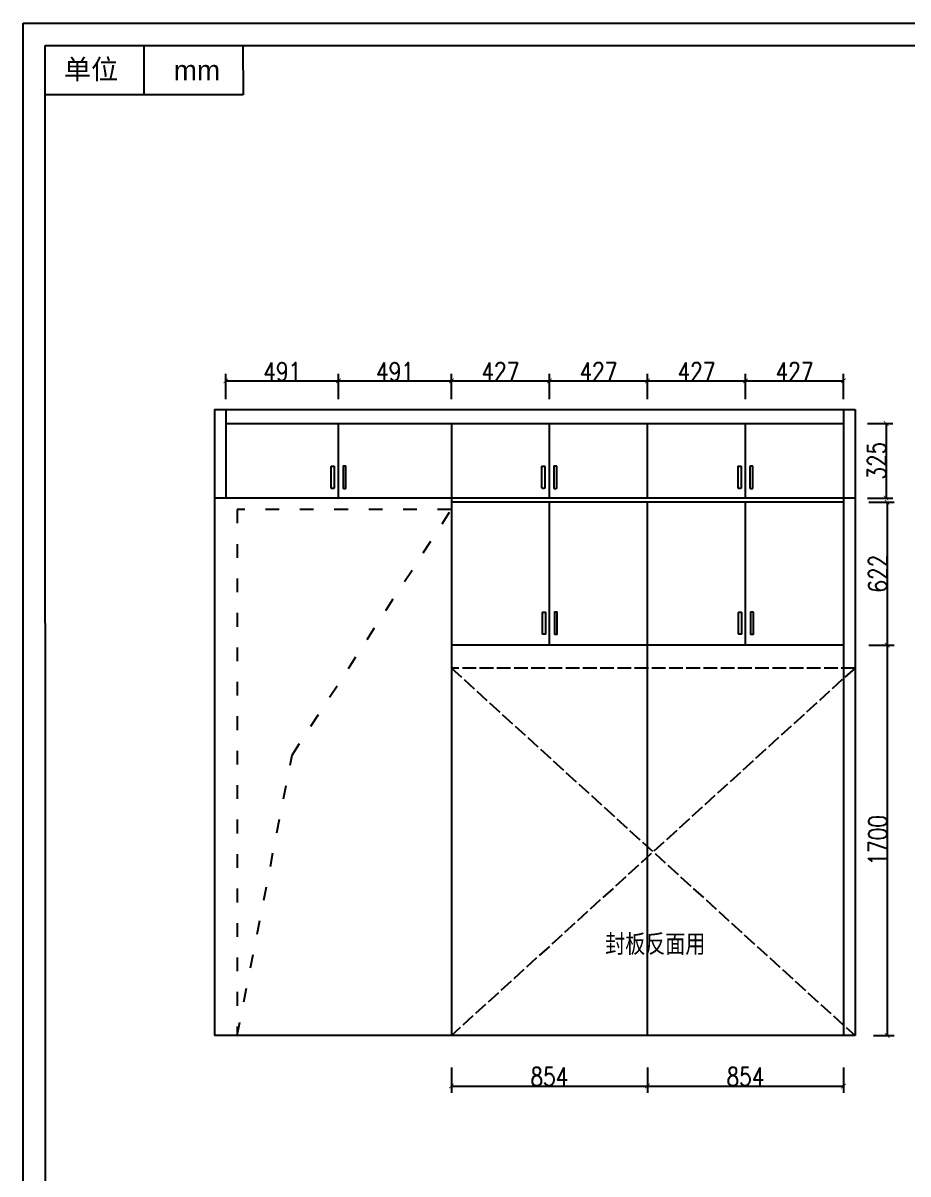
# Model space of a CAD drawing. Header units: millimetres. Extents: x 3255186 to 3429179, y -984851 to -941485.
# Drawn here: x 3416915 to 3420769, y -979714 to -974703 of the extents above; entities that cross this region are included whole.
import ezdxf

# ---------------------------------------------------------------- set-up
doc = ezdxf.new("R2010")
doc.units = ezdxf.units.MM
doc.header["$PDMODE"] = 35
for name, pattern in [('1', [30, 12, -18]), ('ACAD_ISO02W100', [15, 12, -3]), ('ACAD_ISO03W100', [30, 12, -18])]:
    doc.linetypes.add(name, pattern=pattern)
doc.styles.add('DIM_FONT', font='SIMPLEX.shx', dxfattribs={"width": 0.8})
doc.styles.get("Standard").update_dxf_attribs({"font": 'acaderef.shx', "bigfont": 'bigfont.shx'})
doc.dimstyles.new('ISO-25', dxfattribs={"dimtxt": 80, "dimasz": 20, "dimexe": 30, "dimexo": 80, "dimtad": 1, "dimdec": 0, "dimtxsty": 'DIM_FONT', "dimblk": 'ARCHTICK', "dimcen": 2.5, "dimadec": 0, "dimazin": 0, "dimtfac": 1, "dimtdec": 0, "dimtmove": 1, "dimatfit": 3, "dimfxl": 80, "dimfxlon": 1, "dimarcsym": 0})

# ---------------------------------------------------------------- blocks, each defined once
blk = doc.blocks.new('_ArchTick')
at = {"color": 0, "linetype": 'ByBlock', "const_width": 0.15}
blk.add_lwpolyline([(-0.5, -0.5), (0.5, 0.5)], dxfattribs=at)
blk = doc.blocks.new('*D909')
at = {"color": 0, "lineweight": -2, "ltscale": 5}
for p, q in [((3417798.7, -976341), (3417798.7, -976231)), ((3418289.7, -976341), (3418289.7, -976231)), ((3417798.7, -976261), (3418289.7, -976261))]:
    blk.add_line(p, q, dxfattribs=at)
at = {"layer": 'Defpoints', "color": 0, "ltscale": 5}
for p in [(3418289.7, -976261), (3417798.7, -976446.2), (3418289.7, -976446.2)]:
    blk.add_point(p, dxfattribs=at)
at = {"color": 0, "lineweight": -2, "ltscale": 5, "xscale": 20, "yscale": 20, "zscale": 20, "rotation": 180}
blk.add_blockref('_ArchTick', (3417798.7, -976261), dxfattribs=at)
at = {"color": 0, "lineweight": -2, "ltscale": 5, "xscale": 20, "yscale": 20, "zscale": 20}
blk.add_blockref('_ArchTick', (3418289.7, -976261), dxfattribs=at)
at = {"color": 0, "ltscale": 5, "insert": (3418044.2, -976220.4), "char_height": 80, "attachment_point": 5, "style": 'DIM_FONT'}
blk.add_mtext('491', dxfattribs=at)
blk = doc.blocks.new('*D910')
at = {"color": 0, "lineweight": -2, "ltscale": 5}
for p, q in [((3418289.7, -976341), (3418289.7, -976231)), ((3418780.7, -976341), (3418780.7, -976231)), ((3418289.7, -976261), (3418780.7, -976261))]:
    blk.add_line(p, q, dxfattribs=at)
at = {"layer": 'Defpoints', "color": 0, "ltscale": 5}
for p in [(3418780.7, -976261), (3418289.7, -976446.2), (3418780.7, -976446.2)]:
    blk.add_point(p, dxfattribs=at)
at = {"color": 0, "lineweight": -2, "ltscale": 5, "xscale": 20, "yscale": 20, "zscale": 20, "rotation": 180}
blk.add_blockref('_ArchTick', (3418289.7, -976261), dxfattribs=at)
at = {"color": 0, "lineweight": -2, "ltscale": 5, "xscale": 20, "yscale": 20, "zscale": 20}
blk.add_blockref('_ArchTick', (3418780.7, -976261), dxfattribs=at)
at = {"color": 0, "ltscale": 5, "insert": (3418535.2, -976220.4), "char_height": 80, "attachment_point": 5, "style": 'DIM_FONT'}
blk.add_mtext('491', dxfattribs=at)
blk = doc.blocks.new('*D911')
at = {"color": 0, "lineweight": -2, "ltscale": 5}
for p, q in [((3418780.7, -976341), (3418780.7, -976231)), ((3419207.7, -976341), (3419207.7, -976231)), ((3418780.7, -976261), (3419207.7, -976261))]:
    blk.add_line(p, q, dxfattribs=at)
at = {"layer": 'Defpoints', "color": 0, "ltscale": 5}
for p in [(3419207.7, -976261), (3418780.7, -976446.2), (3419207.7, -976446.2)]:
    blk.add_point(p, dxfattribs=at)
at = {"color": 0, "lineweight": -2, "ltscale": 5, "xscale": 20, "yscale": 20, "zscale": 20, "rotation": 180}
blk.add_blockref('_ArchTick', (3418780.7, -976261), dxfattribs=at)
at = {"color": 0, "lineweight": -2, "ltscale": 5, "xscale": 20, "yscale": 20, "zscale": 20}
blk.add_blockref('_ArchTick', (3419207.7, -976261), dxfattribs=at)
at = {"color": 0, "ltscale": 5, "insert": (3418994.2, -976220.4), "char_height": 80, "attachment_point": 5, "style": 'DIM_FONT'}
blk.add_mtext('427', dxfattribs=at)
blk = doc.blocks.new('*D912')
at = {"color": 0, "lineweight": -2, "ltscale": 5}
for p, q in [((3419207.7, -976341), (3419207.7, -976231)), ((3419634.7, -976341), (3419634.7, -976231)), ((3419207.7, -976261), (3419634.7, -976261))]:
    blk.add_line(p, q, dxfattribs=at)
at = {"layer": 'Defpoints', "color": 0, "ltscale": 5}
for p in [(3419634.7, -976261), (3419207.7, -976446.2), (3419634.7, -976446.2)]:
    blk.add_point(p, dxfattribs=at)
at = {"color": 0, "lineweight": -2, "ltscale": 5, "xscale": 20, "yscale": 20, "zscale": 20, "rotation": 180}
blk.add_blockref('_ArchTick', (3419207.7, -976261), dxfattribs=at)
at = {"color": 0, "lineweight": -2, "ltscale": 5, "xscale": 20, "yscale": 20, "zscale": 20}
blk.add_blockref('_ArchTick', (3419634.7, -976261), dxfattribs=at)
at = {"color": 0, "ltscale": 5, "insert": (3419421.2, -976220.4), "char_height": 80, "attachment_point": 5, "style": 'DIM_FONT'}
blk.add_mtext('427', dxfattribs=at)
blk = doc.blocks.new('*D913')
at = {"color": 0, "lineweight": -2, "ltscale": 5}
for p, q in [((3419634.7, -976341), (3419634.7, -976231)), ((3420061.7, -976341), (3420061.7, -976231)), ((3419634.7, -976261), (3420061.7, -976261))]:
    blk.add_line(p, q, dxfattribs=at)
at = {"layer": 'Defpoints', "color": 0, "ltscale": 5}
for p in [(3420061.7, -976261), (3419634.7, -976446.2), (3420061.7, -976446.2)]:
    blk.add_point(p, dxfattribs=at)
at = {"color": 0, "lineweight": -2, "ltscale": 5, "xscale": 20, "yscale": 20, "zscale": 20, "rotation": 180}
blk.add_blockref('_ArchTick', (3419634.7, -976261), dxfattribs=at)
at = {"color": 0, "lineweight": -2, "ltscale": 5, "xscale": 20, "yscale": 20, "zscale": 20}
blk.add_blockref('_ArchTick', (3420061.7, -976261), dxfattribs=at)
at = {"color": 0, "ltscale": 5, "insert": (3419848.2, -976220.4), "char_height": 80, "attachment_point": 5, "style": 'DIM_FONT'}
blk.add_mtext('427', dxfattribs=at)
blk = doc.blocks.new('*D914')
at = {"color": 0, "lineweight": -2, "ltscale": 5}
for p, q in [((3420061.7, -976341), (3420061.7, -976231)), ((3420488.7, -976341), (3420488.7, -976231)), ((3420061.7, -976261), (3420488.7, -976261))]:
    blk.add_line(p, q, dxfattribs=at)
at = {"layer": 'Defpoints', "color": 0, "ltscale": 5}
for p in [(3420488.7, -976261), (3420061.7, -976446.2), (3420488.7, -976446.2)]:
    blk.add_point(p, dxfattribs=at)
at = {"color": 0, "lineweight": -2, "ltscale": 5, "xscale": 20, "yscale": 20, "zscale": 20, "rotation": 180}
blk.add_blockref('_ArchTick', (3420061.7, -976261), dxfattribs=at)
at = {"color": 0, "lineweight": -2, "ltscale": 5, "xscale": 20, "yscale": 20, "zscale": 20}
blk.add_blockref('_ArchTick', (3420488.7, -976261), dxfattribs=at)
at = {"color": 0, "ltscale": 5, "insert": (3420275.2, -976220.4), "char_height": 80, "attachment_point": 5, "style": 'DIM_FONT'}
blk.add_mtext('427', dxfattribs=at)
blk = doc.blocks.new('*D915')
at = {"color": 0, "lineweight": -2, "ltscale": 5}
for p, q in [((3420593.7, -976446.2), (3420703.7, -976446.2)), ((3420673.7, -976446.2), (3420673.7, -976771.2)), ((3420593.7, -976771.2), (3420703.7, -976771.2))]:
    blk.add_line(p, q, dxfattribs=at)
at = {"layer": 'Defpoints', "color": 0, "ltscale": 5}
for p in [(3420061.7, -976446.2), (3420061.7, -976771.2), (3420673.7, -976771.2)]:
    blk.add_point(p, dxfattribs=at)
at = {"color": 0, "lineweight": -2, "ltscale": 5, "xscale": 20, "yscale": 20, "zscale": 20}
for p, rotation in [((3420673.7, -976446.2), 90), ((3420673.7, -976771.2), 270)]:
    blk.add_blockref('_ArchTick', p, dxfattribs=dict(at, rotation=rotation))
at = {"color": 0, "ltscale": 5, "insert": (3420633.1, -976608.7), "char_height": 80, "attachment_point": 5, "rotation": 90, "style": 'DIM_FONT'}
blk.add_mtext('325', dxfattribs=at)
blk = doc.blocks.new('*D916')
at = {"color": 0, "lineweight": -2, "ltscale": 5}
for p, q in [((3420598.7, -976789.2), (3420708.7, -976789.2)), ((3420678.7, -976789.2), (3420678.7, -977411.2)), ((3420598.7, -977411.2), (3420708.7, -977411.2))]:
    blk.add_line(p, q, dxfattribs=at)
at = {"layer": 'Defpoints', "color": 0, "ltscale": 5}
for p in [(3420061.7, -976789.2), (3420061.7, -977411.2), (3420678.7, -977411.2)]:
    blk.add_point(p, dxfattribs=at)
at = {"color": 0, "lineweight": -2, "ltscale": 5, "xscale": 20, "yscale": 20, "zscale": 20}
for p, rotation in [((3420678.7, -976789.2), 90), ((3420678.7, -977411.2), 270)]:
    blk.add_blockref('_ArchTick', p, dxfattribs=dict(at, rotation=rotation))
at = {"color": 0, "ltscale": 5, "insert": (3420638.1, -977100.2), "char_height": 80, "attachment_point": 5, "rotation": 90, "style": 'DIM_FONT'}
blk.add_mtext('622', dxfattribs=at)
blk = doc.blocks.new('*D917')
at = {"color": 0, "lineweight": -2, "ltscale": 5}
for p, q in [((3420598.7, -977411.2), (3420708.7, -977411.2)), ((3420678.7, -977411.2), (3420678.7, -979111.2)), ((3420618.7, -979111.2), (3420708.7, -979111.2))]:
    blk.add_line(p, q, dxfattribs=at)
at = {"layer": 'Defpoints', "color": 0, "ltscale": 5}
for p in [(3420061.7, -977411.2), (3420538.7, -979111.2), (3420678.7, -979111.2)]:
    blk.add_point(p, dxfattribs=at)
at = {"color": 0, "lineweight": -2, "ltscale": 5, "xscale": 20, "yscale": 20, "zscale": 20}
for p, rotation in [((3420678.7, -977411.2), 90), ((3420678.7, -979111.2), 270)]:
    blk.add_blockref('_ArchTick', p, dxfattribs=dict(at, rotation=rotation))
at = {"color": 0, "ltscale": 5, "insert": (3420638.1, -978261.2), "char_height": 80, "attachment_point": 5, "rotation": 90, "style": 'DIM_FONT'}
blk.add_mtext('1700', dxfattribs=at)
blk = doc.blocks.new('*D918')
at = {"color": 0, "lineweight": -2, "ltscale": 5}
for p, q in [((3418780.7, -979250.6), (3418780.7, -979360.6)), ((3419634.7, -979250.6), (3419634.7, -979360.6)), ((3418780.7, -979330.6), (3419634.7, -979330.6))]:
    blk.add_line(p, q, dxfattribs=at)
at = {"layer": 'Defpoints', "color": 0, "ltscale": 5}
for p in [(3418780.7, -979111.2), (3419634.7, -979111.2), (3419634.7, -979330.6)]:
    blk.add_point(p, dxfattribs=at)
at = {"color": 0, "lineweight": -2, "ltscale": 5, "xscale": 20, "yscale": 20, "zscale": 20, "rotation": 180}
blk.add_blockref('_ArchTick', (3418780.7, -979330.6), dxfattribs=at)
at = {"color": 0, "lineweight": -2, "ltscale": 5, "xscale": 20, "yscale": 20, "zscale": 20}
blk.add_blockref('_ArchTick', (3419634.7, -979330.6), dxfattribs=at)
at = {"color": 0, "ltscale": 5, "insert": (3419207.7, -979290), "char_height": 80, "attachment_point": 5, "style": 'DIM_FONT'}
blk.add_mtext('854', dxfattribs=at)
blk = doc.blocks.new('*D919')
at = {"color": 0, "lineweight": -2, "ltscale": 5}
for p, q in [((3419634.7, -979250.6), (3419634.7, -979360.6)), ((3420488.7, -979250.6), (3420488.7, -979360.6)), ((3419634.7, -979330.6), (3420488.7, -979330.6))]:
    blk.add_line(p, q, dxfattribs=at)
at = {"layer": 'Defpoints', "color": 0, "ltscale": 5}
for p in [(3419634.7, -979111.2), (3420488.7, -979111.2), (3420488.7, -979330.6)]:
    blk.add_point(p, dxfattribs=at)
at = {"color": 0, "lineweight": -2, "ltscale": 5, "xscale": 20, "yscale": 20, "zscale": 20, "rotation": 180}
blk.add_blockref('_ArchTick', (3419634.7, -979330.6), dxfattribs=at)
at = {"color": 0, "lineweight": -2, "ltscale": 5, "xscale": 20, "yscale": 20, "zscale": 20}
blk.add_blockref('_ArchTick', (3420488.7, -979330.6), dxfattribs=at)
at = {"color": 0, "ltscale": 5, "insert": (3420061.7, -979290), "char_height": 80, "attachment_point": 5, "style": 'DIM_FONT'}
blk.add_mtext('854', dxfattribs=at)
blk = doc.blocks.new('M')
for p, q in [((7224.4, 24105.7), (7223.6, 32332.8)), ((7223.6, 32332.8), (18598.8, 32332.3)), ((7346.3, 24227.6), (7345.5, 32210.9)), ((7345.5, 32210.9), (18476.9, 32210.4)), ((7886.4, 31940.6), (7885.6, 32210.9)), ((8425.6, 32210.9), (8426.5, 31940.6)), ((8426.5, 31940.6), (7345.5, 31940.6))]:
    blk.add_line(p, q)
at = {"char_height": 109.1, "attachment_point": 5}
for s, insert in [('{\\fSimSun|b0|i0|c134|p54;单位}', (7595.7, 32074.1)), ('{\\fArial|b0|i0|c0|p32;mm}', (8173.9, 32074.1))]:
    blk.add_mtext(s, dxfattribs=dict(at, insert=insert))

msp = doc.modelspace()

# ---------------------------------------------------------------- linework, layer by layer
at = {"ltscale": 5}
for p, q in [((3417748.7, -976386.2), (3420538.7, -976386.2)), ((3417748.7, -976386.2), (3417748.7, -979111.2)), ((3417798.7, -976386.2), (3417798.7, -976771.2)), ((3420488.7, -976386.2), (3420488.7, -979111.2)), ((3420538.7, -976386.2), (3420538.7, -979111.2)), ((3417798.7, -976446.2), (3420488.7, -976446.2)), ((3418289.7, -976771.2), (3418289.7, -976446.2)), ((3418780.7, -976446.2), (3418780.7, -979111.2)), ((3419207.7, -976771.2), (3419207.7, -976446.2)), ((3419634.7, -976771.2), (3419634.7, -976446.2)), ((3420061.7, -976771.2), (3420061.7, -976446.2)), ((3420538.7, -976771.2), (3417748.7, -976771.2)), ((3420488.7, -976789.2), (3418780.7, -976789.2)), ((3419207.7, -977411.2), (3419207.7, -976789.2)), ((3419634.7, -979111.2), (3419634.7, -976789.2)), ((3420061.7, -977411.2), (3420061.7, -976789.2)), ((3420488.7, -977411.2), (3418780.7, -977411.2)), ((3420538.7, -979111.2), (3417748.7, -979111.2))]:
    msp.add_line(p, q, dxfattribs=at)
at = {"color": 252, "linetype": 'ACAD_ISO03W100', "ltscale": 5}
for p, q in [((3418780.7, -976821.2), (3417848.7, -976821.2)), ((3417848.7, -976821.2), (3417848.7, -979111.2))]:
    msp.add_line(p, q, dxfattribs=at)
at = {"color": 252, "linetype": 'ACAD_ISO02W100', "ltscale": 5}
for p, q in [((3420538.7, -977511.2), (3418780.7, -977511.2)), ((3418780.7, -977511.2), (3420538.7, -979111.2)), ((3420538.7, -977511.2), (3418780.7, -979111.2))]:
    msp.add_line(p, q, dxfattribs=at)
for points in [[(3418270.4, -976633.9), (3418270.4, -976727, -0.414214), (3418268.4, -976728.9), (3418259.5, -976728.9, -0.414214), (3418257.5, -976727), (3418257.5, -976633.9, -0.414214), (3418259.5, -976632), (3418268.4, -976632, -0.414214)], [(3418309.1, -976633.9), (3418309.1, -976727, 0.414214), (3418311, -976728.9), (3418319.9, -976728.9, 0.414214), (3418321.9, -976727), (3418321.9, -976633.9, 0.414214), (3418319.9, -976632), (3418311, -976632, 0.414214)], [(3419188.4, -976633.9), (3419188.4, -976727, -0.414214), (3419186.4, -976728.9), (3419177.5, -976728.9, -0.414214), (3419175.5, -976727), (3419175.5, -976633.9, -0.414214), (3419177.5, -976632), (3419186.4, -976632, -0.414214)], [(3419227.1, -976633.9), (3419227.1, -976727, 0.414214), (3419229, -976728.9), (3419237.9, -976728.9, 0.414214), (3419239.9, -976727), (3419239.9, -976633.9, 0.414214), (3419237.9, -976632), (3419229, -976632, 0.414214)], [(3420042.4, -976633.9), (3420042.4, -976727, -0.414214), (3420040.4, -976728.9), (3420031.5, -976728.9, -0.414214), (3420029.5, -976727), (3420029.5, -976633.9, -0.414214), (3420031.5, -976632), (3420040.4, -976632, -0.414214)], [(3420081.1, -976633.9), (3420081.1, -976727, 0.414214), (3420083, -976728.9), (3420091.9, -976728.9, 0.414214), (3420093.9, -976727), (3420093.9, -976633.9, 0.414214), (3420091.9, -976632), (3420083, -976632, 0.414214)], [(3419190.8, -977269.4), (3419190.8, -977362.5, -0.414214), (3419188.8, -977364.4), (3419179.9, -977364.4, -0.414214), (3419178, -977362.5), (3419178, -977269.4, -0.414214), (3419179.9, -977267.5), (3419188.8, -977267.5, -0.414214)], [(3419229.5, -977269.4), (3419229.5, -977362.5, 0.414214), (3419231.5, -977364.4), (3419240.4, -977364.4, 0.414214), (3419242.3, -977362.5), (3419242.3, -977269.4, 0.414214), (3419240.4, -977267.5), (3419231.5, -977267.5, 0.414214)], [(3420044.8, -977269.4), (3420044.8, -977362.5, -0.414214), (3420042.8, -977364.4), (3420033.9, -977364.4, -0.414214), (3420032, -977362.5), (3420032, -977269.4, -0.414214), (3420033.9, -977267.5), (3420042.8, -977267.5, -0.414214)], [(3420083.5, -977269.4), (3420083.5, -977362.5, 0.414214), (3420085.5, -977364.4), (3420094.4, -977364.4, 0.414214), (3420096.3, -977362.5), (3420096.3, -977269.4, 0.414214), (3420094.4, -977267.5), (3420085.5, -977267.5, 0.414214)]]:
    msp.add_lwpolyline(points, format="xyb", close=True)
at = {"color": 252, "linetype": '1', "ltscale": 5}
msp.add_lwpolyline([(3417848.7, -979111.2), (3418087.2, -977890), (3418780.7, -976821.2)], dxfattribs=at)

# ---------------------------------------------------------------- block references
at = {"xscale": 0.7970586622832343, "yscale": 0.7970586624578573, "zscale": 0.7970586624}
msp.add_blockref('M', (3411157.7, -1000474.4), dxfattribs=at)

# ---------------------------------------------------------------- texts
at = {"insert": (3419450.6, -978671.3), "char_height": 80, "width": 1175.852, "attachment_point": 1, "style": 'DIM_FONT'}
msp.add_mtext('{\\fSimSun|b0|i0|c134|p2;封板反面用}', dxfattribs=at)

# ---------------------------------------------------------------- dimensions: what is measured, and where the dimension line sits
at = {"ltscale": 5}
for base, p1, p2, picture, middle in [((3418289.7, -976261), (3417798.7, -976446.2), (3418289.7, -976446.2), '*D909', (3418044.2, -976220.4)), ((3418780.7, -976261), (3418289.7, -976446.2), (3418780.7, -976446.2), '*D910', (3418535.2, -976220.4)), ((3419207.7, -976261), (3418780.7, -976446.2), (3419207.7, -976446.2), '*D911', (3418994.2, -976220.4)), ((3419634.7, -976261), (3419207.7, -976446.2), (3419634.7, -976446.2), '*D912', (3419421.2, -976220.4)), ((3420061.7, -976261), (3419634.7, -976446.2), (3420061.7, -976446.2), '*D913', (3419848.2, -976220.4)), ((3420488.7, -976261), (3420061.7, -976446.2), (3420488.7, -976446.2), '*D914', (3420275.2, -976220.4)), ((3419634.7, -979330.6), (3418780.7, -979111.2), (3419634.7, -979111.2), '*D918', (3419207.7, -979290)), ((3420488.7, -979330.6), (3419634.7, -979111.2), (3420488.7, -979111.2), '*D919', (3420061.7, -979290))]:
    dim = msp.add_linear_dim(base=base, p1=p1, p2=p2, dimstyle='ISO-25', dxfattribs=at)
    dim.commit()
    dim.dimension.update_dxf_attribs({"geometry": picture, "text_midpoint": middle})
for base, p1, p2, picture, middle in [((3420673.7, -976771.2), (3420061.7, -976446.2), (3420061.7, -976771.2), '*D915', (3420633.1, -976608.7)), ((3420678.7, -977411.2), (3420061.7, -976789.2), (3420061.7, -977411.2), '*D916', (3420638.1, -977100.2)), ((3420678.7, -979111.2), (3420061.7, -977411.2), (3420538.7, -979111.2), '*D917', (3420638.1, -978261.2))]:
    dim = msp.add_linear_dim(base=base, p1=p1, p2=p2, angle=90, dimstyle='ISO-25', dxfattribs=at)
    dim.commit()
    dim.dimension.update_dxf_attribs({"geometry": picture, "text_midpoint": middle})

doc.saveas('drawing.dxf')
